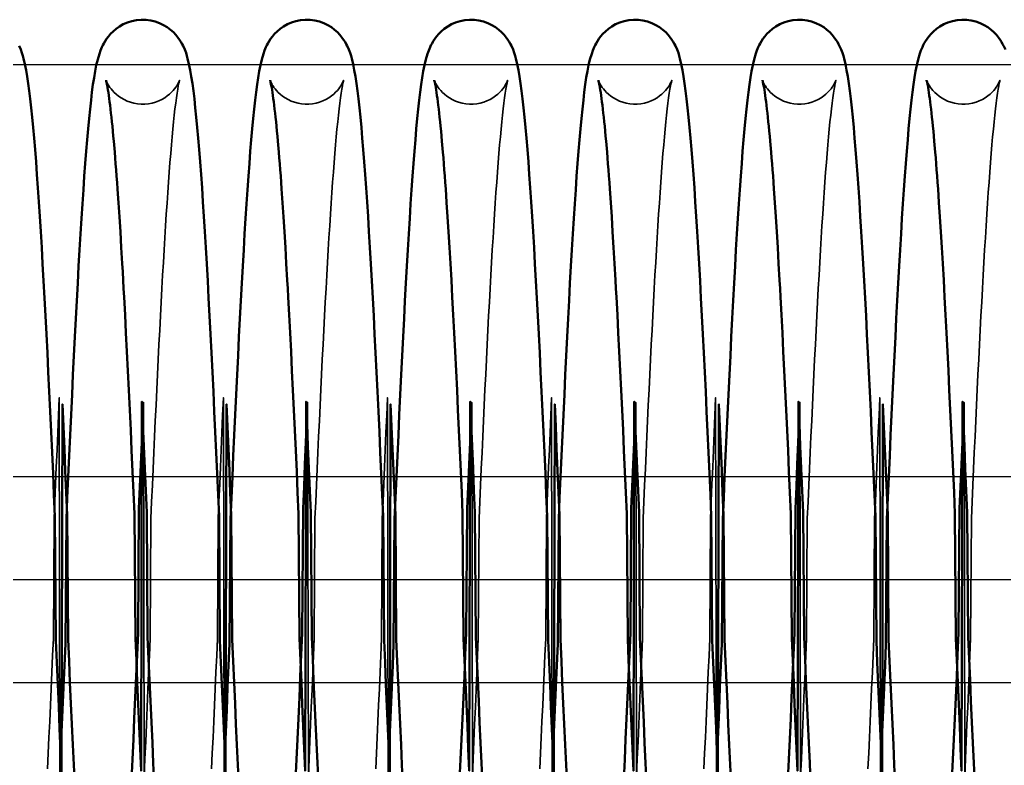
# Model space of a CAD drawing. Header units: millimetres. Extents: x 1448 to 104164, y -19509 to -89.
# Drawn here: x 52585.5 to 52681.2, y -3831.2 to -3758.8 of the extents above; entities that cross this region are included whole.
import ezdxf

# ---------------------------------------------------------------- set-up
doc = ezdxf.new("R2010")
doc.units = ezdxf.units.MM
doc.header["$LTSCALE"] = 60
doc.header["$MEASUREMENT"] = 0
doc.linetypes.add('CEN', pattern=[62, 60, -1, 0, -1])
doc.layers.get('0').update_dxf_attribs({"linetype": 'CONTINUOUS'})
doc.layers.add('cen', color=14, linetype='CONTINUOUS')
doc.layers.add('가려진 것(ISO)', color=7, linetype='CONTINUOUS', lineweight=35)
doc.layers.add('가시적인 것(ISO)', color=7, linetype='CONTINUOUS', lineweight=50)

# ---------------------------------------------------------------- blocks, each defined once
blk = doc.blocks.new('토션스프링 3')
at = {"layer": '가려진 것(ISO)', "flags": 128}
for points in [[(21462256.638, -50952857.63), (21462256.643, -50952857.647), (21462256.664, -50952857.704), (21462256.708, -50952857.807), (21462256.787, -50952857.966), (21462256.844, -50952858.07), (21462256.917, -50952858.191), (21462257.009, -50952858.328), (21462257.123, -50952858.48), (21462257.263, -50952858.646), (21462257.429, -50952858.822), (21462257.625, -50952859.003), (21462257.851, -50952859.182), (21462258.105, -50952859.354), (21462258.385, -50952859.514), (21462258.687, -50952859.654), (21462259.008, -50952859.77), (21462259.346, -50952859.86), (21462259.695, -50952859.921), (21462260.049, -50952859.952), (21462260.405, -50952859.949), (21462260.76, -50952859.915), (21462261.108, -50952859.851), (21462261.443, -50952859.758), (21462261.762, -50952859.638), (21462262.063, -50952859.495), (21462262.34, -50952859.334), (21462262.591, -50952859.161), (21462262.812, -50952858.981), (21462263.005, -50952858.801), (21462263.169, -50952858.625), (21462263.306, -50952858.459), (21462263.417, -50952858.309), (21462263.506, -50952858.174), (21462263.577, -50952858.056), (21462263.633, -50952857.954), (21462263.676, -50952857.869), (21462263.733, -50952857.742), (21462263.762, -50952857.667), (21462263.774, -50952857.633), (21462263.774, -50952857.635), (21462263.765, -50952857.667), (21462263.75, -50952857.726), (21462263.73, -50952857.808), (21462263.708, -50952857.911), (21462263.657, -50952858.173), (21462263.598, -50952858.505), (21462263.535, -50952858.9), (21462263.471, -50952859.352), (21462263.405, -50952859.856), (21462263.337, -50952860.413), (21462263.269, -50952861.021), (21462263.2, -50952861.677), (21462263.13, -50952862.381), (21462263.06, -50952863.131), (21462262.99, -50952863.924), (21462262.92, -50952864.759), (21462262.849, -50952865.637), (21462262.778, -50952866.559), (21462262.708, -50952867.522), (21462262.636, -50952868.526), (21462262.565, -50952869.57), (21462262.494, -50952870.652), (21462262.423, -50952871.77), (21462262.351, -50952872.923), (21462262.28, -50952874.11), (21462262.209, -50952875.328), (21462262.137, -50952876.578), (21462262.066, -50952877.861), (21462261.995, -50952879.178), (21462261.923, -50952880.525), (21462261.852, -50952881.903), (21462261.78, -50952883.309), (21462261.709, -50952884.741), (21462261.637, -50952886.197), (21462261.565, -50952887.677), (21462261.494, -50952889.177), (21462261.422, -50952890.697), (21462261.351, -50952892.235), (21462261.28, -50952893.791), (21462261.208, -50952895.368), (21462261.137, -50952896.964), (21462261.065, -50952898.577), (21462260.993, -50952900.205), (21462260.922, -50952911.846), (21462260.85, -50952913.499), (21462260.778, -50952915.16), (21462260.707, -50952916.829), (21462260.635, -50952918.503), (21462260.564, -50952920.18), (21462260.493, -50952921.859), (21462260.421, -50952923.544), (21462260.35, -50952925.233), (21462260.278, -50952888.925), (21462260.206, -50952890.618)], [(21462272.585, -50952857.63), (21462272.59, -50952857.647), (21462272.611, -50952857.704), (21462272.655, -50952857.807), (21462272.733, -50952857.966), (21462272.791, -50952858.07), (21462272.864, -50952858.191), (21462272.956, -50952858.328), (21462273.07, -50952858.48), (21462273.209, -50952858.646), (21462273.376, -50952858.822), (21462273.572, -50952859.003), (21462273.798, -50952859.182), (21462274.052, -50952859.354), (21462274.332, -50952859.514), (21462274.634, -50952859.654), (21462274.955, -50952859.77), (21462275.293, -50952859.86), (21462275.642, -50952859.921), (21462275.996, -50952859.952), (21462276.352, -50952859.949), (21462276.707, -50952859.915), (21462277.055, -50952859.851), (21462277.39, -50952859.758), (21462277.709, -50952859.638), (21462278.01, -50952859.495), (21462278.287, -50952859.334), (21462278.538, -50952859.161), (21462278.759, -50952858.981), (21462278.951, -50952858.801), (21462279.116, -50952858.625), (21462279.252, -50952858.459), (21462279.363, -50952858.309), (21462279.453, -50952858.174), (21462279.524, -50952858.056), (21462279.579, -50952857.954), (21462279.622, -50952857.869), (21462279.68, -50952857.742), (21462279.709, -50952857.667), (21462279.721, -50952857.633), (21462279.721, -50952857.635), (21462279.712, -50952857.667), (21462279.697, -50952857.726), (21462279.677, -50952857.808), (21462279.655, -50952857.911), (21462279.603, -50952858.173), (21462279.545, -50952858.505), (21462279.482, -50952858.9), (21462279.417, -50952859.352), (21462279.351, -50952859.856), (21462279.284, -50952860.413), (21462279.216, -50952861.021), (21462279.147, -50952861.677), (21462279.077, -50952862.381), (21462279.007, -50952863.131), (21462278.937, -50952863.924), (21462278.866, -50952864.759), (21462278.796, -50952865.637), (21462278.725, -50952866.559), (21462278.654, -50952867.522), (21462278.583, -50952868.527), (21462278.512, -50952869.57), (21462278.441, -50952870.652), (21462278.369, -50952871.77), (21462278.298, -50952872.923), (21462278.227, -50952874.109), (21462278.155, -50952875.328), (21462278.084, -50952876.578), (21462278.013, -50952877.861), (21462277.942, -50952879.178), (21462277.87, -50952880.525), (21462277.799, -50952881.903), (21462277.727, -50952883.309), (21462277.655, -50952884.741), (21462277.584, -50952886.197), (21462277.512, -50952887.677), (21462277.441, -50952889.177), (21462277.369, -50952890.697), (21462277.298, -50952892.235), (21462277.227, -50952893.791), (21462277.155, -50952895.368), (21462277.084, -50952896.964), (21462277.012, -50952898.577), (21462276.94, -50952900.205), (21462276.869, -50952911.846), (21462276.797, -50952913.499), (21462276.725, -50952915.16), (21462276.654, -50952916.829), (21462276.582, -50952918.503), (21462276.511, -50952920.18), (21462276.439, -50952921.859), (21462276.368, -50952923.544), (21462276.297, -50952925.233), (21462276.225, -50952888.925), (21462276.153, -50952890.618)], [(21462288.531, -50952857.63), (21462288.537, -50952857.647), (21462288.558, -50952857.704), (21462288.602, -50952857.807), (21462288.68, -50952857.966), (21462288.738, -50952858.07), (21462288.811, -50952858.191), (21462288.903, -50952858.328), (21462289.017, -50952858.48), (21462289.156, -50952858.646), (21462289.323, -50952858.822), (21462289.519, -50952859.003), (21462289.745, -50952859.182), (21462289.999, -50952859.354), (21462290.279, -50952859.514), (21462290.581, -50952859.654), (21462290.902, -50952859.77), (21462291.24, -50952859.86), (21462291.589, -50952859.921), (21462291.943, -50952859.952), (21462292.299, -50952859.949), (21462292.654, -50952859.915), (21462293.002, -50952859.851), (21462293.337, -50952859.758), (21462293.656, -50952859.638), (21462293.957, -50952859.495), (21462294.234, -50952859.334), (21462294.485, -50952859.161), (21462294.706, -50952858.981), (21462294.898, -50952858.801), (21462295.063, -50952858.625), (21462295.199, -50952858.459), (21462295.31, -50952858.309), (21462295.4, -50952858.174), (21462295.471, -50952858.056), (21462295.526, -50952857.954), (21462295.569, -50952857.869), (21462295.627, -50952857.742), (21462295.656, -50952857.667), (21462295.668, -50952857.633), (21462295.667, -50952857.635), (21462295.659, -50952857.667), (21462295.643, -50952857.726), (21462295.624, -50952857.808), (21462295.602, -50952857.911), (21462295.55, -50952858.173), (21462295.492, -50952858.505), (21462295.429, -50952858.9), (21462295.364, -50952859.352), (21462295.298, -50952859.857), (21462295.231, -50952860.413), (21462295.163, -50952861.021), (21462295.094, -50952861.677), (21462295.024, -50952862.381), (21462294.954, -50952863.131), (21462294.884, -50952863.924), (21462294.813, -50952864.759), (21462294.743, -50952865.637), (21462294.672, -50952866.559), (21462294.601, -50952867.522), (21462294.53, -50952868.527), (21462294.459, -50952869.57), (21462294.388, -50952870.652), (21462294.316, -50952871.77), (21462294.245, -50952872.923), (21462294.174, -50952874.109), (21462294.102, -50952875.328), (21462294.031, -50952876.578), (21462293.96, -50952877.861), (21462293.889, -50952879.178), (21462293.817, -50952880.526), (21462293.745, -50952881.903), (21462293.674, -50952883.309), (21462293.602, -50952884.741), (21462293.531, -50952886.197), (21462293.459, -50952887.677), (21462293.387, -50952889.177), (21462293.316, -50952890.697), (21462293.245, -50952892.235), (21462293.173, -50952893.791), (21462293.102, -50952895.368), (21462293.03, -50952896.964), (21462292.959, -50952898.577), (21462292.887, -50952900.205), (21462292.815, -50952911.846), (21462292.744, -50952913.499), (21462292.672, -50952915.16), (21462292.6, -50952916.829), (21462292.529, -50952918.503), (21462292.458, -50952920.18), (21462292.386, -50952921.859), (21462292.315, -50952923.543), (21462292.243, -50952925.233), (21462292.172, -50952888.925), (21462292.1, -50952890.618)], [(21462304.478, -50952857.63), (21462304.484, -50952857.647), (21462304.505, -50952857.704), (21462304.548, -50952857.807), (21462304.627, -50952857.966), (21462304.684, -50952858.07), (21462304.758, -50952858.191), (21462304.85, -50952858.328), (21462304.964, -50952858.48), (21462305.103, -50952858.646), (21462305.27, -50952858.822), (21462305.466, -50952859.003), (21462305.692, -50952859.182), (21462305.946, -50952859.355), (21462306.226, -50952859.514), (21462306.528, -50952859.654), (21462306.849, -50952859.77), (21462307.187, -50952859.86), (21462307.536, -50952859.921), (21462307.89, -50952859.952), (21462308.246, -50952859.949), (21462308.601, -50952859.915), (21462308.949, -50952859.851), (21462309.284, -50952859.758), (21462309.603, -50952859.638), (21462309.904, -50952859.495), (21462310.181, -50952859.334), (21462310.432, -50952859.161), (21462310.653, -50952858.981), (21462310.845, -50952858.801), (21462311.009, -50952858.625), (21462311.146, -50952858.459), (21462311.257, -50952858.309), (21462311.347, -50952858.174), (21462311.418, -50952858.056), (21462311.473, -50952857.954), (21462311.516, -50952857.869), (21462311.574, -50952857.742), (21462311.603, -50952857.667), (21462311.615, -50952857.633), (21462311.614, -50952857.635), (21462311.605, -50952857.667), (21462311.59, -50952857.726), (21462311.571, -50952857.808), (21462311.548, -50952857.911), (21462311.497, -50952858.173), (21462311.439, -50952858.505), (21462311.376, -50952858.9), (21462311.311, -50952859.352), (21462311.245, -50952859.857), (21462311.178, -50952860.413), (21462311.11, -50952861.021), (21462311.041, -50952861.677), (21462310.971, -50952862.381), (21462310.901, -50952863.131), (21462310.83, -50952863.924), (21462310.76, -50952864.759), (21462310.69, -50952865.637), (21462310.619, -50952866.559), (21462310.548, -50952867.522), (21462310.477, -50952868.527), (21462310.406, -50952869.57), (21462310.334, -50952870.652), (21462310.263, -50952871.77), (21462310.192, -50952872.923), (21462310.12, -50952874.109), (21462310.049, -50952875.328), (21462309.978, -50952876.578), (21462309.907, -50952877.861), (21462309.835, -50952879.178), (21462309.764, -50952880.526), (21462309.692, -50952881.903), (21462309.621, -50952883.309), (21462309.549, -50952884.741), (21462309.477, -50952886.197), (21462309.406, -50952887.677), (21462309.334, -50952889.177), (21462309.263, -50952890.697), (21462309.192, -50952892.234), (21462309.12, -50952893.791), (21462309.049, -50952895.368), (21462308.977, -50952896.964), (21462308.906, -50952898.577), (21462308.834, -50952900.205), (21462308.762, -50952911.846), (21462308.691, -50952913.499), (21462308.619, -50952915.16), (21462308.547, -50952916.829), (21462308.476, -50952918.502), (21462308.404, -50952920.18), (21462308.333, -50952921.859), (21462308.262, -50952923.543), (21462308.19, -50952925.233), (21462308.119, -50952888.925), (21462308.047, -50952890.618)], [(21462320.425, -50952857.63), (21462320.431, -50952857.647), (21462320.452, -50952857.704), (21462320.495, -50952857.807), (21462320.574, -50952857.966), (21462320.631, -50952858.07), (21462320.705, -50952858.191), (21462320.797, -50952858.328), (21462320.911, -50952858.48), (21462321.05, -50952858.646), (21462321.217, -50952858.822), (21462321.413, -50952859.003), (21462321.639, -50952859.182), (21462321.893, -50952859.355), (21462322.173, -50952859.514), (21462322.475, -50952859.654), (21462322.796, -50952859.77), (21462323.134, -50952859.86), (21462323.483, -50952859.921), (21462323.837, -50952859.952), (21462324.193, -50952859.949), (21462324.548, -50952859.915), (21462324.896, -50952859.851), (21462325.231, -50952859.758), (21462325.55, -50952859.638), (21462325.85, -50952859.495), (21462326.128, -50952859.334), (21462326.379, -50952859.161), (21462326.6, -50952858.981), (21462326.792, -50952858.801), (21462326.956, -50952858.625), (21462327.093, -50952858.459), (21462327.204, -50952858.309), (21462327.294, -50952858.174), (21462327.365, -50952858.056), (21462327.42, -50952857.954), (21462327.463, -50952857.869), (21462327.521, -50952857.742), (21462327.55, -50952857.667), (21462327.562, -50952857.633), (21462327.561, -50952857.635), (21462327.552, -50952857.667), (21462327.537, -50952857.726), (21462327.518, -50952857.808), (21462327.495, -50952857.911), (21462327.444, -50952858.173), (21462327.386, -50952858.505), (21462327.323, -50952858.9), (21462327.258, -50952859.352), (21462327.192, -50952859.857), (21462327.125, -50952860.413), (21462327.056, -50952861.021), (21462326.987, -50952861.678), (21462326.918, -50952862.381), (21462326.848, -50952863.131), (21462326.777, -50952863.924), (21462326.707, -50952864.759), (21462326.636, -50952865.637), (21462326.566, -50952866.559), (21462326.495, -50952867.522), (21462326.424, -50952868.527), (21462326.353, -50952869.57), (21462326.281, -50952870.652), (21462326.21, -50952871.77), (21462326.139, -50952872.923), (21462326.067, -50952874.109), (21462325.996, -50952875.328), (21462325.925, -50952876.578), (21462325.854, -50952877.861), (21462325.782, -50952879.178), (21462325.711, -50952880.526), (21462325.639, -50952881.903), (21462325.568, -50952883.309), (21462325.496, -50952884.741), (21462325.424, -50952886.197), (21462325.353, -50952887.677), (21462325.281, -50952889.177), (21462325.21, -50952890.697), (21462325.138, -50952892.234), (21462325.067, -50952893.791), (21462324.996, -50952895.368), (21462324.924, -50952896.964), (21462324.852, -50952898.577), (21462324.781, -50952900.205), (21462324.709, -50952911.846), (21462324.637, -50952913.499), (21462324.566, -50952915.16), (21462324.494, -50952916.829), (21462324.423, -50952918.502), (21462324.351, -50952920.179), (21462324.28, -50952921.859), (21462324.209, -50952923.543), (21462324.137, -50952925.233), (21462324.065, -50952888.925), (21462323.994, -50952890.618)], [(21462336.372, -50952857.63), (21462336.378, -50952857.647), (21462336.399, -50952857.704), (21462336.442, -50952857.807), (21462336.521, -50952857.966), (21462336.578, -50952858.07), (21462336.651, -50952858.191), (21462336.744, -50952858.328), (21462336.858, -50952858.48), (21462336.997, -50952858.646), (21462337.164, -50952858.822), (21462337.36, -50952859.003), (21462337.585, -50952859.182), (21462337.84, -50952859.355), (21462338.12, -50952859.514), (21462338.421, -50952859.654), (21462338.743, -50952859.77), (21462339.081, -50952859.86), (21462339.43, -50952859.922), (21462339.784, -50952859.952), (21462340.14, -50952859.949), (21462340.495, -50952859.915), (21462340.843, -50952859.851), (21462341.178, -50952859.758), (21462341.497, -50952859.638), (21462341.797, -50952859.495), (21462342.075, -50952859.334), (21462342.326, -50952859.161), (21462342.547, -50952858.981), (21462342.739, -50952858.801), (21462342.903, -50952858.625), (21462343.04, -50952858.459), (21462343.151, -50952858.309), (21462343.24, -50952858.174), (21462343.311, -50952858.056), (21462343.367, -50952857.954), (21462343.41, -50952857.869), (21462343.467, -50952857.742), (21462343.497, -50952857.667), (21462343.508, -50952857.633), (21462343.508, -50952857.635), (21462343.499, -50952857.667), (21462343.484, -50952857.726), (21462343.464, -50952857.808), (21462343.442, -50952857.911), (21462343.391, -50952858.173), (21462343.332, -50952858.505), (21462343.27, -50952858.901), (21462343.205, -50952859.352), (21462343.139, -50952859.857), (21462343.072, -50952860.413), (21462343.003, -50952861.021), (21462342.934, -50952861.678), (21462342.865, -50952862.381), (21462342.794, -50952863.131), (21462342.724, -50952863.924), (21462342.654, -50952864.759), (21462342.583, -50952865.637), (21462342.513, -50952866.559), (21462342.442, -50952867.522), (21462342.371, -50952868.527), (21462342.299, -50952869.571), (21462342.228, -50952870.652), (21462342.157, -50952871.77), (21462342.085, -50952872.923), (21462342.014, -50952874.109), (21462341.943, -50952875.328), (21462341.872, -50952876.578), (21462341.8, -50952877.861), (21462341.729, -50952879.178), (21462341.658, -50952880.526), (21462341.586, -50952881.903), (21462341.514, -50952883.309), (21462341.443, -50952884.741), (21462341.371, -50952886.197), (21462341.299, -50952887.677), (21462341.228, -50952889.177), (21462341.157, -50952890.697), (21462341.085, -50952892.234), (21462341.014, -50952893.791), (21462340.942, -50952895.368), (21462340.871, -50952896.964), (21462340.799, -50952898.577), (21462340.728, -50952900.205), (21462340.656, -50952911.846), (21462340.584, -50952913.499), (21462340.513, -50952915.16), (21462340.441, -50952916.829), (21462340.369, -50952918.502), (21462340.298, -50952920.179), (21462340.227, -50952921.858), (21462340.155, -50952923.543), (21462340.084, -50952925.233), (21462340.012, -50952888.925), (21462339.941, -50952890.618)], [(21462250.947, -50952924.509), (21462251.018, -50952922.988), (21462251.09, -50952921.449), (21462251.161, -50952919.894), (21462251.232, -50952918.321), (21462251.303, -50952916.728), (21462251.375, -50952915.118), (21462251.447, -50952913.492), (21462251.518, -50952911.852), (21462251.59, -50952900.201), (21462251.661, -50952898.539), (21462251.733, -50952896.87), (21462251.805, -50952895.196), (21462251.876, -50952893.517), (21462251.947, -50952891.836), (21462252.019, -50952890.155), (21462252.09, -50952888.47), (21462252.161, -50952924.781), (21462252.233, -50952923.091)], [(21462266.894, -50952924.509), (21462266.965, -50952922.988), (21462267.036, -50952921.449), (21462267.108, -50952919.894), (21462267.179, -50952918.321), (21462267.25, -50952916.728), (21462267.322, -50952915.118), (21462267.393, -50952913.492), (21462267.465, -50952911.852), (21462267.537, -50952900.201), (21462267.608, -50952898.539), (21462267.68, -50952896.87), (21462267.752, -50952895.196), (21462267.823, -50952893.517), (21462267.894, -50952891.836), (21462267.966, -50952890.155), (21462268.037, -50952888.47), (21462268.108, -50952924.781), (21462268.18, -50952923.091)], [(21462282.84, -50952924.51), (21462282.912, -50952922.988), (21462282.983, -50952921.449), (21462283.055, -50952919.894), (21462283.126, -50952918.321), (21462283.197, -50952916.728), (21462283.269, -50952915.118), (21462283.34, -50952913.492), (21462283.412, -50952911.852), (21462283.484, -50952900.201), (21462283.555, -50952898.54), (21462283.627, -50952896.871), (21462283.698, -50952895.196), (21462283.77, -50952893.517), (21462283.841, -50952891.836), (21462283.912, -50952890.154), (21462283.984, -50952888.47), (21462284.055, -50952924.781), (21462284.127, -50952923.091)], [(21462298.787, -50952924.51), (21462298.859, -50952922.988), (21462298.93, -50952921.449), (21462299.001, -50952919.893), (21462299.073, -50952918.32), (21462299.144, -50952916.728), (21462299.215, -50952915.118), (21462299.287, -50952913.492), (21462299.359, -50952911.853), (21462299.43, -50952900.201), (21462299.502, -50952898.54), (21462299.574, -50952896.871), (21462299.645, -50952895.196), (21462299.717, -50952893.516), (21462299.788, -50952891.835), (21462299.859, -50952890.154), (21462299.931, -50952888.469), (21462300.002, -50952924.781), (21462300.074, -50952923.091)], [(21462314.734, -50952924.51), (21462314.806, -50952922.988), (21462314.877, -50952921.449), (21462314.948, -50952919.893), (21462315.019, -50952918.32), (21462315.091, -50952916.728), (21462315.162, -50952915.118), (21462315.234, -50952913.492), (21462315.306, -50952911.853), (21462315.377, -50952900.201), (21462315.449, -50952898.54), (21462315.52, -50952896.871), (21462315.592, -50952895.196), (21462315.664, -50952893.516), (21462315.735, -50952891.835), (21462315.806, -50952890.154), (21462315.877, -50952888.469), (21462315.949, -50952924.781), (21462316.02, -50952923.091)], [(21462330.681, -50952924.51), (21462330.752, -50952922.988), (21462330.824, -50952921.449), (21462330.895, -50952919.893), (21462330.966, -50952918.32), (21462331.038, -50952916.728), (21462331.109, -50952915.118), (21462331.181, -50952913.493), (21462331.252, -50952911.853), (21462331.324, -50952900.202), (21462331.396, -50952898.54), (21462331.467, -50952896.871), (21462331.539, -50952895.196), (21462331.61, -50952893.516), (21462331.682, -50952891.835), (21462331.753, -50952890.153), (21462331.824, -50952888.469), (21462331.896, -50952924.781), (21462331.967, -50952923.091)]]:
    blk.add_lwpolyline(points, dxfattribs=at)
at = {"layer": '가시적인 것(ISO)', "flags": 128}
for points in [[(21462248.192, -50952854.309), (21462248.354, -50952854.655), (21462248.47, -50952854.966), (21462248.555, -50952855.254), (21462248.622, -50952855.529), (21462248.752, -50952856.08), (21462248.871, -50952856.659), (21462248.979, -50952857.275), (21462249.079, -50952857.939), (21462249.175, -50952858.66), (21462249.272, -50952859.448), (21462249.368, -50952860.303), (21462249.462, -50952861.224), (21462249.556, -50952862.21), (21462249.65, -50952863.26), (21462249.742, -50952864.374), (21462249.835, -50952865.549), (21462249.927, -50952866.786), (21462250.019, -50952868.082), (21462250.11, -50952869.438), (21462250.202, -50952870.857), (21462250.294, -50952872.335), (21462250.386, -50952873.87), (21462250.478, -50952875.459), (21462250.57, -50952877.099), (21462250.662, -50952878.787), (21462250.754, -50952880.52), (21462250.845, -50952882.295), (21462250.936, -50952884.111), (21462251.028, -50952885.971), (21462251.12, -50952887.873), (21462251.211, -50952889.814), (21462251.303, -50952891.789), (21462251.395, -50952893.794), (21462251.487, -50952895.827), (21462251.578, -50952897.882), (21462251.67, -50952899.957), (21462251.761, -50952912.049), (21462251.852, -50952914.162), (21462251.944, -50952916.294), (21462252.036, -50952918.441), (21462252.127, -50952920.599), (21462252.219, -50952922.763), (21462252.311, -50952924.93), (21462252.402, -50952889.096), (21462252.494, -50952891.255), (21462252.585, -50952893.405), (21462252.677, -50952895.552), (21462252.768, -50952897.692), (21462252.86, -50952899.822), (21462252.952, -50952911.938), (21462253.043, -50952914.036), (21462253.135, -50952916.111), (21462253.227, -50952918.159), (21462253.318, -50952920.177), (21462253.409, -50952922.161), (21462253.501, -50952924.116), (21462253.592, -50952926.04)], [(21462252.233, -50952923.091), (21462252.325, -50952920.927), (21462252.417, -50952918.767), (21462252.508, -50952916.617), (21462252.6, -50952914.48), (21462252.692, -50952912.36), (21462252.783, -50952900.262), (21462252.874, -50952898.188), (21462252.966, -50952896.132), (21462253.057, -50952894.099), (21462253.149, -50952892.09), (21462253.241, -50952890.11), (21462253.333, -50952888.163), (21462253.424, -50952886.253), (21462253.516, -50952884.382), (21462253.608, -50952882.556), (21462253.699, -50952880.776), (21462253.79, -50952879.04), (21462253.882, -50952877.347), (21462253.974, -50952875.701), (21462254.066, -50952874.105), (21462254.158, -50952872.56), (21462254.25, -50952871.071), (21462254.342, -50952869.639), (21462254.435, -50952868.268), (21462254.527, -50952866.96), (21462254.619, -50952865.716), (21462254.711, -50952864.534), (21462254.803, -50952863.415), (21462254.896, -50952862.358), (21462254.99, -50952861.366), (21462255.084, -50952860.44), (21462255.178, -50952859.582), (21462255.272, -50952858.791), (21462255.367, -50952858.061), (21462255.468, -50952857.386), (21462255.576, -50952856.758), (21462255.694, -50952856.17), (21462255.825, -50952855.615), (21462255.988, -50952855.056), (21462256.097, -50952854.754), (21462256.234, -50952854.425), (21462256.319, -50952854.245), (21462256.42, -50952854.053), (21462256.54, -50952853.847), (21462256.685, -50952853.625), (21462256.861, -50952853.39), (21462257.07, -50952853.145), (21462257.319, -50952852.895), (21462257.611, -50952852.648), (21462257.942, -50952852.414), (21462258.311, -50952852.205), (21462258.715, -50952852.029), (21462259.145, -50952851.892), (21462259.594, -50952851.8), (21462260.054, -50952851.758), (21462260.518, -50952851.767), (21462260.976, -50952851.826), (21462261.418, -50952851.933), (21462261.839, -50952852.085), (21462262.233, -50952852.275), (21462262.591, -50952852.493), (21462262.907, -50952852.731), (21462263.183, -50952852.98), (21462263.418, -50952853.229), (21462263.616, -50952853.471), (21462263.78, -50952853.703), (21462263.917, -50952853.918), (21462264.036, -50952854.12), (21462264.138, -50952854.309), (21462264.3, -50952854.655), (21462264.416, -50952854.966), (21462264.501, -50952855.254), (21462264.569, -50952855.529), (21462264.699, -50952856.08), (21462264.818, -50952856.659), (21462264.925, -50952857.275), (21462265.026, -50952857.939), (21462265.122, -50952858.66), (21462265.219, -50952859.448), (21462265.314, -50952860.302), (21462265.409, -50952861.224), (21462265.503, -50952862.21), (21462265.596, -50952863.26), (21462265.689, -50952864.374), (21462265.782, -50952865.549), (21462265.874, -50952866.786), (21462265.966, -50952868.082), (21462266.057, -50952869.438), (21462266.149, -50952870.856), (21462266.241, -50952872.335), (21462266.333, -50952873.87), (21462266.425, -50952875.459), (21462266.517, -50952877.099), (21462266.609, -50952878.787), (21462266.7, -50952880.52), (21462266.792, -50952882.295), (21462266.883, -50952884.111), (21462266.975, -50952885.971), (21462267.066, -50952887.873), (21462267.158, -50952889.814), (21462267.25, -50952891.789), (21462267.342, -50952893.794), (21462267.433, -50952895.827), (21462267.525, -50952897.882), (21462267.616, -50952899.957), (21462267.708, -50952912.049), (21462267.799, -50952914.162), (21462267.891, -50952916.294), (21462267.982, -50952918.441), (21462268.074, -50952920.599), (21462268.166, -50952922.763), (21462268.258, -50952924.93), (21462268.349, -50952889.096), (21462268.441, -50952891.255), (21462268.532, -50952893.405), (21462268.623, -50952895.552), (21462268.715, -50952897.692), (21462268.807, -50952899.822), (21462268.898, -50952911.938), (21462268.99, -50952914.036), (21462269.082, -50952916.111), (21462269.173, -50952918.159), (21462269.265, -50952920.177), (21462269.356, -50952922.161), (21462269.447, -50952924.116), (21462269.539, -50952926.04)], [(21462268.18, -50952923.091), (21462268.272, -50952920.927), (21462268.363, -50952918.768), (21462268.455, -50952916.617), (21462268.547, -50952914.48), (21462268.638, -50952912.36), (21462268.73, -50952900.262), (21462268.821, -50952898.187), (21462268.913, -50952896.132), (21462269.004, -50952894.098), (21462269.096, -50952892.09), (21462269.188, -50952890.11), (21462269.28, -50952888.163), (21462269.371, -50952886.253), (21462269.463, -50952884.382), (21462269.554, -50952882.556), (21462269.646, -50952880.776), (21462269.737, -50952879.04), (21462269.829, -50952877.347), (21462269.921, -50952875.701), (21462270.013, -50952874.105), (21462270.105, -50952872.56), (21462270.197, -50952871.071), (21462270.289, -50952869.639), (21462270.381, -50952868.268), (21462270.473, -50952866.96), (21462270.565, -50952865.716), (21462270.658, -50952864.534), (21462270.75, -50952863.414), (21462270.843, -50952862.358), (21462270.937, -50952861.366), (21462271.031, -50952860.44), (21462271.125, -50952859.581), (21462271.219, -50952858.79), (21462271.314, -50952858.061), (21462271.415, -50952857.386), (21462271.522, -50952856.758), (21462271.641, -50952856.17), (21462271.772, -50952855.615), (21462271.935, -50952855.056), (21462272.044, -50952854.754), (21462272.181, -50952854.425), (21462272.266, -50952854.245), (21462272.367, -50952854.053), (21462272.487, -50952853.847), (21462272.632, -50952853.625), (21462272.808, -50952853.389), (21462273.017, -50952853.144), (21462273.266, -50952852.895), (21462273.558, -50952852.648), (21462273.89, -50952852.414), (21462274.258, -50952852.205), (21462274.662, -50952852.029), (21462275.093, -50952851.891), (21462275.541, -50952851.799), (21462276.001, -50952851.758), (21462276.465, -50952851.767), (21462276.923, -50952851.826), (21462277.365, -50952851.933), (21462277.787, -50952852.086), (21462278.18, -50952852.275), (21462278.538, -50952852.493), (21462278.854, -50952852.732), (21462279.13, -50952852.98), (21462279.365, -50952853.229), (21462279.563, -50952853.472), (21462279.727, -50952853.703), (21462279.864, -50952853.919), (21462279.982, -50952854.121), (21462280.084, -50952854.31), (21462280.246, -50952854.655), (21462280.363, -50952854.967), (21462280.448, -50952855.254), (21462280.517, -50952855.529), (21462280.646, -50952856.08), (21462280.765, -50952856.659), (21462280.872, -50952857.275), (21462280.972, -50952857.939), (21462281.069, -50952858.66), (21462281.166, -50952859.448), (21462281.261, -50952860.302), (21462281.356, -50952861.223), (21462281.45, -50952862.21), (21462281.543, -50952863.26), (21462281.636, -50952864.374), (21462281.728, -50952865.549), (21462281.82, -50952866.786), (21462281.912, -50952868.082), (21462282.004, -50952869.438), (21462282.096, -50952870.856), (21462282.188, -50952872.335), (21462282.28, -50952873.87), (21462282.372, -50952875.459), (21462282.464, -50952877.099), (21462282.556, -50952878.787), (21462282.647, -50952880.52), (21462282.739, -50952882.295), (21462282.83, -50952884.111), (21462282.922, -50952885.971), (21462283.013, -50952887.873), (21462283.105, -50952889.813), (21462283.197, -50952891.788), (21462283.289, -50952893.794), (21462283.38, -50952895.827), (21462283.472, -50952897.882), (21462283.563, -50952899.957), (21462283.655, -50952912.049), (21462283.746, -50952914.161), (21462283.838, -50952916.294), (21462283.929, -50952918.441), (21462284.021, -50952920.599), (21462284.113, -50952922.763), (21462284.205, -50952924.93), (21462284.296, -50952889.096), (21462284.388, -50952891.255), (21462284.479, -50952893.406), (21462284.57, -50952895.552), (21462284.662, -50952897.692), (21462284.753, -50952899.822), (21462284.845, -50952911.938), (21462284.937, -50952914.036), (21462285.029, -50952916.111), (21462285.12, -50952918.159), (21462285.212, -50952920.177), (21462285.303, -50952922.161), (21462285.394, -50952924.116), (21462285.486, -50952926.04)], [(21462284.127, -50952923.091), (21462284.218, -50952920.927), (21462284.31, -50952918.768), (21462284.402, -50952916.617), (21462284.494, -50952914.48), (21462284.585, -50952912.36), (21462284.677, -50952900.261), (21462284.768, -50952898.187), (21462284.859, -50952896.132), (21462284.951, -50952894.098), (21462285.043, -50952892.09), (21462285.135, -50952890.11), (21462285.226, -50952888.163), (21462285.318, -50952886.253), (21462285.41, -50952884.382), (21462285.501, -50952882.555), (21462285.593, -50952880.776), (21462285.684, -50952879.04), (21462285.776, -50952877.347), (21462285.868, -50952875.701), (21462285.96, -50952874.105), (21462286.052, -50952872.56), (21462286.144, -50952871.071), (21462286.236, -50952869.639), (21462286.328, -50952868.267), (21462286.42, -50952866.959), (21462286.512, -50952865.716), (21462286.605, -50952864.534), (21462286.697, -50952863.414), (21462286.79, -50952862.358), (21462286.884, -50952861.366), (21462286.978, -50952860.44), (21462287.072, -50952859.581), (21462287.166, -50952858.79), (21462287.261, -50952858.06), (21462287.361, -50952857.386), (21462287.469, -50952856.758), (21462287.587, -50952856.17), (21462287.719, -50952855.615), (21462287.882, -50952855.056), (21462287.991, -50952854.754), (21462288.128, -50952854.425), (21462288.213, -50952854.245), (21462288.314, -50952854.053), (21462288.434, -50952853.847), (21462288.579, -50952853.625), (21462288.755, -50952853.389), (21462288.964, -50952853.144), (21462289.213, -50952852.894), (21462289.505, -50952852.648), (21462289.837, -50952852.414), (21462290.205, -50952852.205), (21462290.609, -50952852.028), (21462291.04, -50952851.891), (21462291.489, -50952851.799), (21462291.948, -50952851.758), (21462292.412, -50952851.767), (21462292.87, -50952851.826), (21462293.312, -50952851.933), (21462293.734, -50952852.086), (21462294.127, -50952852.275), (21462294.485, -50952852.493), (21462294.802, -50952852.732), (21462295.078, -50952852.98), (21462295.312, -50952853.229), (21462295.51, -50952853.472), (21462295.674, -50952853.703), (21462295.811, -50952853.919), (21462295.929, -50952854.121), (21462296.031, -50952854.31), (21462296.192, -50952854.656), (21462296.309, -50952854.967), (21462296.395, -50952855.255), (21462296.464, -50952855.529), (21462296.593, -50952856.08), (21462296.712, -50952856.659), (21462296.819, -50952857.275), (21462296.919, -50952857.939), (21462297.016, -50952858.66), (21462297.112, -50952859.448), (21462297.208, -50952860.302), (21462297.303, -50952861.223), (21462297.397, -50952862.21), (21462297.49, -50952863.26), (21462297.583, -50952864.374), (21462297.675, -50952865.549), (21462297.767, -50952866.786), (21462297.859, -50952868.082), (21462297.951, -50952869.438), (21462298.043, -50952870.856), (21462298.135, -50952872.334), (21462298.227, -50952873.87), (21462298.319, -50952875.459), (21462298.411, -50952877.099), (21462298.502, -50952878.787), (21462298.594, -50952880.52), (21462298.686, -50952882.295), (21462298.777, -50952884.111), (21462298.868, -50952885.971), (21462298.96, -50952887.873), (21462299.052, -50952889.813), (21462299.144, -50952891.788), (21462299.235, -50952893.794), (21462299.327, -50952895.827), (21462299.419, -50952897.882), (21462299.51, -50952899.957), (21462299.601, -50952912.049), (21462299.693, -50952914.161), (21462299.784, -50952916.293), (21462299.876, -50952918.44), (21462299.968, -50952920.598), (21462300.06, -50952922.763), (21462300.151, -50952924.93), (21462300.243, -50952889.096), (21462300.334, -50952891.255), (21462300.426, -50952893.406), (21462300.517, -50952895.552), (21462300.609, -50952897.692), (21462300.7, -50952899.822), (21462300.792, -50952911.938), (21462300.884, -50952914.035), (21462300.976, -50952916.111), (21462301.067, -50952918.159), (21462301.159, -50952920.177), (21462301.25, -50952922.161), (21462301.341, -50952924.116), (21462301.433, -50952926.04)], [(21462300.074, -50952923.091), (21462300.165, -50952920.927), (21462300.257, -50952918.768), (21462300.349, -50952916.617), (21462300.441, -50952914.48), (21462300.532, -50952912.36), (21462300.624, -50952900.261), (21462300.715, -50952898.187), (21462300.806, -50952896.132), (21462300.898, -50952894.098), (21462300.99, -50952892.09), (21462301.081, -50952890.11), (21462301.173, -50952888.163), (21462301.265, -50952886.253), (21462301.357, -50952884.382), (21462301.448, -50952882.555), (21462301.54, -50952880.775), (21462301.631, -50952879.039), (21462301.723, -50952877.347), (21462301.815, -50952875.701), (21462301.907, -50952874.105), (21462301.999, -50952872.56), (21462302.091, -50952871.071), (21462302.183, -50952869.639), (21462302.275, -50952868.267), (21462302.367, -50952866.959), (21462302.459, -50952865.715), (21462302.551, -50952864.534), (21462302.644, -50952863.414), (21462302.737, -50952862.358), (21462302.83, -50952861.366), (21462302.925, -50952860.439), (21462303.019, -50952859.58), (21462303.113, -50952858.789), (21462303.208, -50952858.06), (21462303.308, -50952857.385), (21462303.416, -50952856.758), (21462303.534, -50952856.17), (21462303.666, -50952855.615), (21462303.829, -50952855.056), (21462303.938, -50952854.754), (21462304.075, -50952854.425), (21462304.16, -50952854.245), (21462304.261, -50952854.053), (21462304.381, -50952853.847), (21462304.526, -50952853.625), (21462304.702, -50952853.389), (21462304.911, -50952853.144), (21462305.16, -50952852.894), (21462305.452, -50952852.647), (21462305.784, -50952852.414), (21462306.153, -50952852.205), (21462306.556, -50952852.028), (21462306.987, -50952851.891), (21462307.436, -50952851.799), (21462307.895, -50952851.758), (21462308.359, -50952851.767), (21462308.817, -50952851.826), (21462309.26, -50952851.933), (21462309.681, -50952852.086), (21462310.074, -50952852.275), (21462310.432, -50952852.494), (21462310.749, -50952852.732), (21462311.025, -50952852.981), (21462311.259, -50952853.229), (21462311.457, -50952853.472), (21462311.621, -50952853.703), (21462311.757, -50952853.919), (21462311.875, -50952854.121), (21462311.977, -50952854.31), (21462312.138, -50952854.656), (21462312.256, -50952854.967), (21462312.342, -50952855.255), (21462312.411, -50952855.529), (21462312.54, -50952856.08), (21462312.658, -50952856.659), (21462312.766, -50952857.275), (21462312.866, -50952857.939), (21462312.963, -50952858.66), (21462313.059, -50952859.448), (21462313.155, -50952860.302), (21462313.25, -50952861.223), (21462313.344, -50952862.209), (21462313.437, -50952863.26), (21462313.53, -50952864.373), (21462313.622, -50952865.549), (21462313.714, -50952866.786), (21462313.806, -50952868.082), (21462313.898, -50952869.438), (21462313.99, -50952870.856), (21462314.082, -50952872.334), (21462314.174, -50952873.869), (21462314.265, -50952875.459), (21462314.357, -50952877.099), (21462314.449, -50952878.787), (21462314.541, -50952880.52), (21462314.632, -50952882.295), (21462314.724, -50952884.111), (21462314.815, -50952885.971), (21462314.907, -50952887.873), (21462314.999, -50952889.813), (21462315.09, -50952891.788), (21462315.182, -50952893.794), (21462315.274, -50952895.826), (21462315.366, -50952897.882), (21462315.457, -50952899.957), (21462315.548, -50952912.049), (21462315.64, -50952914.161), (21462315.731, -50952916.293), (21462315.823, -50952918.44), (21462315.915, -50952920.598), (21462316.006, -50952922.763), (21462316.098, -50952924.93), (21462316.19, -50952889.095), (21462316.281, -50952891.255), (21462316.372, -50952893.406), (21462316.464, -50952895.552), (21462316.555, -50952897.692), (21462316.647, -50952899.822), (21462316.739, -50952911.938), (21462316.831, -50952914.035), (21462316.922, -50952916.11), (21462317.014, -50952918.159), (21462317.105, -50952920.177), (21462317.197, -50952922.161), (21462317.288, -50952924.116), (21462317.38, -50952926.04)], [(21462316.02, -50952923.091), (21462316.112, -50952920.927), (21462316.204, -50952918.768), (21462316.296, -50952916.617), (21462316.387, -50952914.48), (21462316.479, -50952912.36), (21462316.57, -50952900.261), (21462316.662, -50952898.186), (21462316.753, -50952896.132), (21462316.845, -50952894.098), (21462316.936, -50952892.09), (21462317.028, -50952890.11), (21462317.12, -50952888.163), (21462317.212, -50952886.253), (21462317.304, -50952884.382), (21462317.395, -50952882.555), (21462317.486, -50952880.775), (21462317.578, -50952879.039), (21462317.67, -50952877.347), (21462317.761, -50952875.701), (21462317.853, -50952874.105), (21462317.946, -50952872.56), (21462318.038, -50952871.071), (21462318.13, -50952869.639), (21462318.222, -50952868.267), (21462318.314, -50952866.959), (21462318.406, -50952865.715), (21462318.498, -50952864.533), (21462318.591, -50952863.414), (21462318.684, -50952862.357), (21462318.777, -50952861.366), (21462318.871, -50952860.439), (21462318.966, -50952859.58), (21462319.06, -50952858.789), (21462319.155, -50952858.06), (21462319.255, -50952857.385), (21462319.363, -50952856.758), (21462319.481, -50952856.17), (21462319.613, -50952855.614), (21462319.776, -50952855.055), (21462319.884, -50952854.754), (21462320.021, -50952854.425), (21462320.107, -50952854.245), (21462320.208, -50952854.053), (21462320.328, -50952853.846), (21462320.473, -50952853.625), (21462320.649, -50952853.389), (21462320.858, -50952853.144), (21462321.107, -50952852.894), (21462321.399, -50952852.647), (21462321.731, -50952852.414), (21462322.1, -50952852.204), (21462322.503, -50952852.028), (21462322.934, -50952851.891), (21462323.383, -50952851.799), (21462323.843, -50952851.758), (21462324.306, -50952851.767), (21462324.765, -50952851.826), (21462325.207, -50952851.933), (21462325.628, -50952852.086), (21462326.021, -50952852.276), (21462326.379, -50952852.494), (21462326.696, -50952852.732), (21462326.972, -50952852.981), (21462327.206, -50952853.23), (21462327.404, -50952853.472), (21462327.568, -50952853.703), (21462327.704, -50952853.92), (21462327.821, -50952854.121), (21462327.923, -50952854.311), (21462328.084, -50952854.656), (21462328.202, -50952854.968), (21462328.289, -50952855.255), (21462328.358, -50952855.53), (21462328.486, -50952856.08), (21462328.605, -50952856.658), (21462328.713, -50952857.275), (21462328.813, -50952857.939), (21462328.91, -50952858.66), (21462329.006, -50952859.447), (21462329.102, -50952860.302), (21462329.196, -50952861.223), (21462329.29, -50952862.209), (21462329.384, -50952863.26), (21462329.477, -50952864.373), (21462329.569, -50952865.549), (21462329.661, -50952866.786), (21462329.753, -50952868.082), (21462329.845, -50952869.438), (21462329.936, -50952870.856), (21462330.028, -50952872.334), (21462330.12, -50952873.869), (21462330.212, -50952875.458), (21462330.304, -50952877.098), (21462330.396, -50952878.787), (21462330.488, -50952880.52), (21462330.579, -50952882.295), (21462330.671, -50952884.111), (21462330.762, -50952885.971), (21462330.854, -50952887.873), (21462330.945, -50952889.813), (21462331.037, -50952891.788), (21462331.129, -50952893.794), (21462331.221, -50952895.826), (21462331.312, -50952897.882), (21462331.404, -50952899.957), (21462331.495, -50952912.049), (21462331.586, -50952914.161), (21462331.678, -50952916.293), (21462331.77, -50952918.44), (21462331.862, -50952920.598), (21462331.953, -50952922.763), (21462332.045, -50952924.93), (21462332.137, -50952889.095), (21462332.228, -50952891.255), (21462332.319, -50952893.406), (21462332.411, -50952895.552), (21462332.502, -50952897.692), (21462332.594, -50952899.822), (21462332.686, -50952911.938), (21462332.778, -50952914.035), (21462332.869, -50952916.11), (21462332.961, -50952918.159), (21462333.052, -50952920.177), (21462333.144, -50952922.161), (21462333.235, -50952924.116), (21462333.326, -50952926.04)], [(21462331.967, -50952923.091), (21462332.059, -50952920.927), (21462332.151, -50952918.768), (21462332.242, -50952916.618), (21462332.334, -50952914.48), (21462332.426, -50952912.36), (21462332.517, -50952900.26), (21462332.609, -50952898.186), (21462332.7, -50952896.131), (21462332.792, -50952894.098), (21462332.883, -50952892.09), (21462332.975, -50952890.111), (21462333.067, -50952888.164), (21462333.159, -50952886.253), (21462333.25, -50952884.382), (21462333.342, -50952882.555), (21462333.433, -50952880.774), (21462333.525, -50952879.039), (21462333.616, -50952877.347), (21462333.708, -50952875.701), (21462333.8, -50952874.105), (21462333.892, -50952872.561), (21462333.985, -50952871.071), (21462334.077, -50952869.639), (21462334.169, -50952868.267), (21462334.261, -50952866.958), (21462334.353, -50952865.715), (21462334.445, -50952864.533), (21462334.538, -50952863.413), (21462334.631, -50952862.357), (21462334.724, -50952861.365), (21462334.818, -50952860.439), (21462334.913, -50952859.579), (21462335.007, -50952858.788), (21462335.102, -50952858.059), (21462335.202, -50952857.385), (21462335.31, -50952856.758), (21462335.428, -50952856.17), (21462335.56, -50952855.614), (21462335.723, -50952855.055), (21462335.831, -50952854.754), (21462335.968, -50952854.424), (21462336.054, -50952854.245), (21462336.155, -50952854.052), (21462336.275, -50952853.846), (21462336.42, -50952853.624), (21462336.596, -50952853.389), (21462336.805, -50952853.143), (21462337.054, -50952852.894), (21462337.346, -50952852.647), (21462337.678, -50952852.413), (21462338.047, -50952852.204), (21462338.451, -50952852.028), (21462338.881, -50952851.891), (21462339.331, -50952851.799), (21462339.79, -50952851.758), (21462340.254, -50952851.767), (21462340.712, -50952851.826), (21462341.154, -50952851.934), (21462341.575, -50952852.086), (21462341.969, -50952852.276), (21462342.327, -50952852.494), (21462342.643, -50952852.733), (21462342.919, -50952852.981), (21462343.154, -50952853.23), (21462343.351, -50952853.472), (21462343.515, -50952853.704), (21462343.651, -50952853.92), (21462343.767, -50952854.122), (21462343.868, -50952854.311), (21462344.03, -50952854.657)], [(21462260.206, -50952890.618), (21462260.115, -50952892.783), (21462260.023, -50952894.941), (21462259.931, -50952897.09), (21462259.84, -50952899.224), (21462259.748, -50952911.34), (21462259.657, -50952913.433), (21462259.566, -50952915.51), (21462259.474, -50952917.568), (21462259.382, -50952919.603), (21462259.291, -50952921.613), (21462259.199, -50952923.592), (21462259.107, -50952925.537)], [(21462276.153, -50952890.618), (21462276.062, -50952892.783), (21462275.97, -50952894.942), (21462275.878, -50952897.09), (21462275.786, -50952899.224), (21462275.695, -50952911.34), (21462275.604, -50952913.433), (21462275.512, -50952915.51), (21462275.421, -50952917.568), (21462275.329, -50952919.604), (21462275.238, -50952921.613), (21462275.146, -50952923.592), (21462275.054, -50952925.538)], [(21462261.322, -50952925.883), (21462261.23, -50952923.943), (21462261.139, -50952921.969), (21462261.047, -50952919.966), (21462260.955, -50952917.937), (21462260.864, -50952915.885), (21462260.773, -50952913.815), (21462260.681, -50952911.722), (21462260.59, -50952899.607), (21462260.498, -50952897.473), (21462260.406, -50952895.325), (21462260.314, -50952893.168), (21462260.223, -50952891.005), (21462260.131, -50952888.841), (21462260.04, -50952924.679), (21462259.948, -50952922.523), (21462259.857, -50952920.372), (21462259.766, -50952918.222), (21462259.674, -50952916.08), (21462259.582, -50952913.949), (21462259.491, -50952911.832), (21462259.399, -50952899.735), (21462259.307, -50952897.661), (21462259.216, -50952895.615), (21462259.124, -50952893.6), (21462259.033, -50952891.615), (21462258.942, -50952889.657), (21462258.85, -50952887.73), (21462258.758, -50952885.839), (21462258.667, -50952883.986), (21462258.575, -50952882.176), (21462258.484, -50952880.412), (21462258.392, -50952878.697), (21462258.347, -50952877.86), (21462258.301, -50952877.037), (21462258.256, -50952876.226), (21462258.21, -50952875.427), (21462258.119, -50952873.869), (21462258.027, -50952872.363), (21462257.936, -50952870.914), (21462257.844, -50952869.524), (21462257.753, -50952868.197), (21462257.708, -50952867.558), (21462257.662, -50952866.935), (21462257.617, -50952866.329), (21462257.572, -50952865.741), (21462257.527, -50952865.171), (21462257.482, -50952864.618), (21462257.391, -50952863.564), (21462257.345, -50952863.061), (21462257.299, -50952862.576), (21462257.253, -50952862.109), (21462257.208, -50952861.661), (21462257.162, -50952861.232), (21462257.117, -50952860.823), (21462257.073, -50952860.435), (21462257.029, -50952860.068), (21462256.986, -50952859.723), (21462256.944, -50952859.401), (21462256.903, -50952859.102), (21462256.864, -50952858.827), (21462256.825, -50952858.576), (21462256.788, -50952858.351), (21462256.753, -50952858.151), (21462256.719, -50952857.978), (21462256.688, -50952857.834), (21462256.662, -50952857.724), (21462256.644, -50952857.654), (21462256.638, -50952857.63)], [(21462292.1, -50952890.618), (21462292.008, -50952892.783), (21462291.917, -50952894.942), (21462291.825, -50952897.09), (21462291.733, -50952899.224), (21462291.642, -50952911.339), (21462291.551, -50952913.433), (21462291.459, -50952915.51), (21462291.368, -50952917.568), (21462291.276, -50952919.604), (21462291.184, -50952921.613), (21462291.093, -50952923.592), (21462291.001, -50952925.538)], [(21462277.269, -50952925.883), (21462277.177, -50952923.942), (21462277.085, -50952921.969), (21462276.994, -50952919.965), (21462276.902, -50952917.936), (21462276.811, -50952915.885), (21462276.719, -50952913.815), (21462276.628, -50952911.722), (21462276.536, -50952899.606), (21462276.445, -50952897.472), (21462276.353, -50952895.325), (21462276.261, -50952893.168), (21462276.17, -50952891.005), (21462276.078, -50952888.84), (21462275.987, -50952924.678), (21462275.895, -50952922.523), (21462275.804, -50952920.371), (21462275.712, -50952918.222), (21462275.621, -50952916.079), (21462275.529, -50952913.948), (21462275.437, -50952911.832), (21462275.346, -50952899.735), (21462275.254, -50952897.661), (21462275.163, -50952895.615), (21462275.071, -50952893.6), (21462274.98, -50952891.614), (21462274.889, -50952889.656), (21462274.797, -50952887.73), (21462274.705, -50952885.838), (21462274.614, -50952883.985), (21462274.522, -50952882.175), (21462274.43, -50952880.411), (21462274.339, -50952878.697), (21462274.293, -50952877.86), (21462274.248, -50952877.036), (21462274.157, -50952875.427), (21462274.065, -50952873.868), (21462273.974, -50952872.363), (21462273.883, -50952870.914), (21462273.791, -50952869.524), (21462273.7, -50952868.196), (21462273.655, -50952867.557), (21462273.609, -50952866.934), (21462273.564, -50952866.329), (21462273.519, -50952865.741), (21462273.474, -50952865.17), (21462273.429, -50952864.618), (21462273.338, -50952863.564), (21462273.292, -50952863.061), (21462273.246, -50952862.576), (21462273.2, -50952862.109), (21462273.155, -50952861.661), (21462273.109, -50952861.232), (21462273.064, -50952860.823), (21462273.02, -50952860.435), (21462272.976, -50952860.068), (21462272.933, -50952859.723), (21462272.891, -50952859.401), (21462272.85, -50952859.102), (21462272.811, -50952858.827), (21462272.772, -50952858.576), (21462272.735, -50952858.351), (21462272.7, -50952858.151), (21462272.666, -50952857.978), (21462272.635, -50952857.834), (21462272.609, -50952857.724), (21462272.591, -50952857.654), (21462272.585, -50952857.63)], [(21462308.047, -50952890.618), (21462307.955, -50952892.783), (21462307.863, -50952894.942), (21462307.772, -50952897.09), (21462307.68, -50952899.224), (21462307.589, -50952911.339), (21462307.498, -50952913.433), (21462307.406, -50952915.51), (21462307.315, -50952917.568), (21462307.223, -50952919.604), (21462307.131, -50952921.613), (21462307.039, -50952923.593), (21462306.948, -50952925.538)], [(21462293.216, -50952925.882), (21462293.124, -50952923.942), (21462293.032, -50952921.968), (21462292.94, -50952919.965), (21462292.849, -50952917.936), (21462292.757, -50952915.885), (21462292.666, -50952913.815), (21462292.575, -50952911.721), (21462292.483, -50952899.606), (21462292.392, -50952897.472), (21462292.3, -50952895.324), (21462292.208, -50952893.167), (21462292.116, -50952891.004), (21462292.025, -50952888.84), (21462291.933, -50952924.678), (21462291.842, -50952922.523), (21462291.751, -50952920.371), (21462291.659, -50952918.221), (21462291.568, -50952916.079), (21462291.476, -50952913.947), (21462291.384, -50952911.831), (21462291.292, -50952899.734), (21462291.201, -50952897.661), (21462291.109, -50952895.615), (21462291.018, -50952893.6), (21462290.927, -50952891.614), (21462290.835, -50952889.656), (21462290.744, -50952887.729), (21462290.652, -50952885.838), (21462290.56, -50952883.985), (21462290.469, -50952882.175), (21462290.377, -50952880.411), (21462290.286, -50952878.697), (21462290.24, -50952877.86), (21462290.195, -50952877.036), (21462290.104, -50952875.427), (21462290.012, -50952873.868), (21462289.921, -50952872.362), (21462289.829, -50952870.913), (21462289.738, -50952869.523), (21462289.647, -50952868.196), (21462289.601, -50952867.557), (21462289.556, -50952866.934), (21462289.511, -50952866.328), (21462289.465, -50952865.74), (21462289.42, -50952865.17), (21462289.375, -50952864.618), (21462289.284, -50952863.563), (21462289.239, -50952863.061), (21462289.193, -50952862.576), (21462289.147, -50952862.109), (21462289.101, -50952861.661), (21462289.056, -50952861.232), (21462289.011, -50952860.823), (21462288.967, -50952860.435), (21462288.923, -50952860.068), (21462288.88, -50952859.724), (21462288.838, -50952859.401), (21462288.798, -50952859.102), (21462288.758, -50952858.827), (21462288.719, -50952858.577), (21462288.682, -50952858.351), (21462288.647, -50952858.151), (21462288.613, -50952857.978), (21462288.582, -50952857.834), (21462288.556, -50952857.724), (21462288.538, -50952857.654), (21462288.531, -50952857.63)], [(21462323.994, -50952890.618), (21462323.902, -50952892.783), (21462323.81, -50952894.942), (21462323.719, -50952897.09), (21462323.627, -50952899.224), (21462323.536, -50952911.339), (21462323.444, -50952913.433), (21462323.353, -50952915.51), (21462323.261, -50952917.568), (21462323.17, -50952919.604), (21462323.078, -50952921.613), (21462322.986, -50952923.593), (21462322.895, -50952925.538)], [(21462309.163, -50952925.882), (21462309.071, -50952923.941), (21462308.979, -50952921.968), (21462308.887, -50952919.965), (21462308.796, -50952917.936), (21462308.704, -50952915.885), (21462308.613, -50952913.815), (21462308.522, -50952911.721), (21462308.43, -50952899.605), (21462308.338, -50952897.472), (21462308.247, -50952895.324), (21462308.155, -50952893.167), (21462308.063, -50952891.004), (21462307.972, -50952888.84), (21462307.88, -50952924.678), (21462307.789, -50952922.523), (21462307.698, -50952920.371), (21462307.606, -50952918.221), (21462307.514, -50952916.078), (21462307.423, -50952913.947), (21462307.331, -50952911.831), (21462307.239, -50952899.734), (21462307.148, -50952897.66), (21462307.056, -50952895.614), (21462306.965, -50952893.6), (21462306.874, -50952891.614), (21462306.782, -50952889.655), (21462306.691, -50952887.729), (21462306.599, -50952885.837), (21462306.507, -50952883.984), (21462306.415, -50952882.174), (21462306.324, -50952880.41), (21462306.233, -50952878.697), (21462306.187, -50952877.859), (21462306.142, -50952877.036), (21462306.05, -50952875.427), (21462305.959, -50952873.868), (21462305.868, -50952872.362), (21462305.776, -50952870.913), (21462305.685, -50952869.523), (21462305.594, -50952868.196), (21462305.548, -50952867.556), (21462305.503, -50952866.934), (21462305.458, -50952866.328), (21462305.412, -50952865.74), (21462305.367, -50952865.17), (21462305.322, -50952864.618), (21462305.231, -50952863.563), (21462305.186, -50952863.06), (21462305.14, -50952862.575), (21462305.094, -50952862.109), (21462305.048, -50952861.661), (21462305.003, -50952861.232), (21462304.958, -50952860.823), (21462304.914, -50952860.435), (21462304.87, -50952860.069), (21462304.827, -50952859.724), (21462304.785, -50952859.402), (21462304.745, -50952859.103), (21462304.705, -50952858.828), (21462304.666, -50952858.577), (21462304.629, -50952858.351), (21462304.594, -50952858.152), (21462304.56, -50952857.978), (21462304.528, -50952857.834), (21462304.502, -50952857.724), (21462304.485, -50952857.654), (21462304.478, -50952857.63)], [(21462339.941, -50952890.618), (21462339.849, -50952892.783), (21462339.757, -50952894.942), (21462339.665, -50952897.09), (21462339.574, -50952899.224), (21462339.482, -50952911.339), (21462339.391, -50952913.433), (21462339.3, -50952915.51), (21462339.208, -50952917.568), (21462339.117, -50952919.604), (21462339.025, -50952921.613), (21462338.933, -50952923.593), (21462338.841, -50952925.538)], [(21462325.109, -50952925.881), (21462325.018, -50952923.941), (21462324.926, -50952921.968), (21462324.834, -50952919.965), (21462324.743, -50952917.936), (21462324.651, -50952915.885), (21462324.56, -50952913.815), (21462324.469, -50952911.721), (21462324.377, -50952899.605), (21462324.285, -50952897.471), (21462324.194, -50952895.323), (21462324.102, -50952893.166), (21462324.01, -50952891.003), (21462323.919, -50952888.839), (21462323.827, -50952924.678), (21462323.736, -50952922.523), (21462323.644, -50952920.371), (21462323.553, -50952918.221), (21462323.461, -50952916.078), (21462323.37, -50952913.946), (21462323.278, -50952911.83), (21462323.186, -50952899.733), (21462323.094, -50952897.66), (21462323.003, -50952895.614), (21462322.912, -50952893.6), (21462322.821, -50952891.614), (21462322.729, -50952889.655), (21462322.637, -50952887.728), (21462322.546, -50952885.836), (21462322.454, -50952883.984), (21462322.362, -50952882.174), (21462322.271, -50952880.41), (21462322.179, -50952878.696), (21462322.134, -50952877.859), (21462322.088, -50952877.036), (21462321.997, -50952875.426), (21462321.906, -50952873.867), (21462321.814, -50952872.362), (21462321.723, -50952870.912), (21462321.632, -50952869.523), (21462321.541, -50952868.195), (21462321.495, -50952867.556), (21462321.45, -50952866.933), (21462321.404, -50952866.328), (21462321.359, -50952865.74), (21462321.314, -50952865.17), (21462321.269, -50952864.618), (21462321.178, -50952863.563), (21462321.132, -50952863.06), (21462321.086, -50952862.575), (21462321.041, -50952862.108), (21462320.995, -50952861.66), (21462320.95, -50952861.232), (21462320.905, -50952860.823), (21462320.861, -50952860.435), (21462320.817, -50952860.069), (21462320.774, -50952859.724), (21462320.732, -50952859.402), (21462320.692, -50952859.103), (21462320.652, -50952858.828), (21462320.613, -50952858.577), (21462320.576, -50952858.352), (21462320.54, -50952858.152), (21462320.506, -50952857.978), (21462320.475, -50952857.834), (21462320.449, -50952857.724), (21462320.432, -50952857.654), (21462320.425, -50952857.63)], [(21462341.056, -50952925.881), (21462340.964, -50952923.941), (21462340.873, -50952921.967), (21462340.781, -50952919.964), (21462340.689, -50952917.936), (21462340.598, -50952915.885), (21462340.507, -50952913.815), (21462340.415, -50952911.721), (21462340.324, -50952899.605), (21462340.232, -50952897.471), (21462340.14, -50952895.323), (21462340.049, -50952893.166), (21462339.957, -50952891.003), (21462339.865, -50952888.839), (21462339.774, -50952924.678), (21462339.683, -50952922.523), (21462339.591, -50952920.37), (21462339.5, -50952918.22), (21462339.408, -50952916.077), (21462339.316, -50952913.946), (21462339.225, -50952911.829), (21462339.133, -50952899.733), (21462339.041, -50952897.659), (21462338.95, -50952895.614), (21462338.859, -50952893.6), (21462338.767, -50952891.613), (21462338.676, -50952889.655), (21462338.584, -50952887.728), (21462338.492, -50952885.836), (21462338.401, -50952883.983), (21462338.309, -50952882.173), (21462338.218, -50952880.41), (21462338.126, -50952878.696), (21462338.081, -50952877.859), (21462338.035, -50952877.036), (21462337.944, -50952875.426), (21462337.853, -50952873.867), (21462337.761, -50952872.361), (21462337.67, -50952870.912), (21462337.579, -50952869.522), (21462337.487, -50952868.195), (21462337.442, -50952867.556), (21462337.396, -50952866.933), (21462337.351, -50952866.328), (21462337.306, -50952865.74), (21462337.261, -50952865.17), (21462337.216, -50952864.618), (21462337.125, -50952863.562), (21462337.079, -50952863.06), (21462337.033, -50952862.575), (21462336.988, -50952862.108), (21462336.942, -50952861.66), (21462336.897, -50952861.232), (21462336.852, -50952860.823), (21462336.808, -50952860.435), (21462336.764, -50952860.069), (21462336.721, -50952859.724), (21462336.68, -50952859.402), (21462336.639, -50952859.103), (21462336.599, -50952858.828), (21462336.56, -50952858.578), (21462336.523, -50952858.352), (21462336.487, -50952858.152), (21462336.453, -50952857.978), (21462336.422, -50952857.834), (21462336.396, -50952857.724), (21462336.378, -50952857.654), (21462336.372, -50952857.63)]]:
    blk.add_lwpolyline(points, dxfattribs=at)
blk = doc.blocks.new('토션스프링1234')
blk.add_blockref('토션스프링 3', (188.103, -4314.906))

msp = doc.modelspace()

# ---------------------------------------------------------------- linework, layer by layer
at = {"color": 3}
for p, q in [((51099.315, -3763.182), (60099.315, -3763.182)), ((50947.59, -3803.182), (55781.04, -3803.182)), ((50947.59, -3823.182), (55781.04, -3823.182))]:
    msp.add_line(p, q, dxfattribs=at)
at = {"layer": 'cen', "linetype": 'CEN'}
msp.add_line((50869.315, -3813.182), (60474.26, -3813.182), dxfattribs=at)

# ---------------------------------------------------------------- block references
msp.add_blockref('토션스프링1234', (-21409850.809, 50953407.828))

doc.saveas('drawing.dxf')
